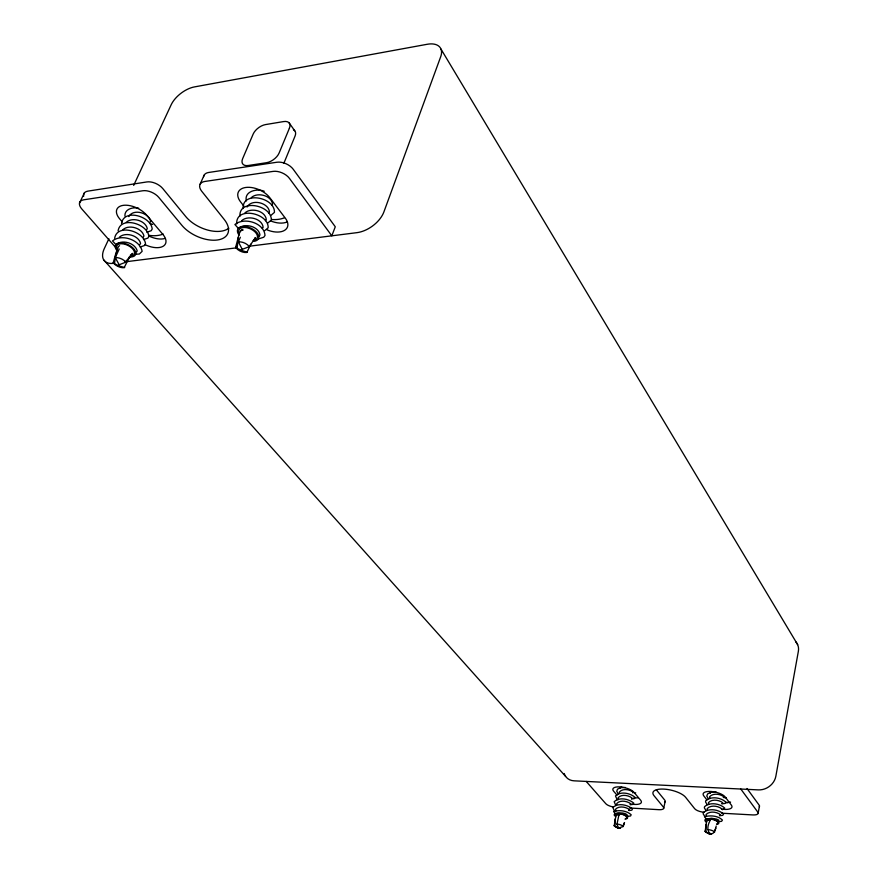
<?xml version="1.0" encoding="UTF-8"?>
<svg xmlns="http://www.w3.org/2000/svg" width="878" height="878" viewBox="0 0 878 878"><rect width="100%" height="100%" fill="white"/><g stroke="black" fill="none" stroke-linecap="round" stroke-linejoin="round"><path stroke-width="1.32" d="M710.258 833.727A5.136 1.844 12.7 0 0 711.531 833.87L709.457 834.1L705.857 831.894C706.68 828.964 704.288 819.13 710.093 819.811M618.211 828.371L614.907 826.242L615.237 819.031L616.202 815.849L616.795 814.674L619.341 814.674L616.795 814.674M114.645 238.3C117.158 223.056 144.321 231.265 145.518 243.864L144.552 245.511L140.14 247.014M118.091 230.859C120.571 215.582 147.756 223.78 148.865 236.434L147.888 238.081L143.476 239.606M616.718 804.435L616.773 803.524C620.087 799.759 626.98 800.988 630.656 803.688L630.294 804.435M121.515 223.462C123.974 208.163 151.17 216.339 152.19 229.037L151.214 230.705L146.813 232.242M619.341 792.9L619.407 791.978C622.678 788.203 629.592 789.399 633.236 792.143L632.862 792.911M124.917 216.109C124.369 208.964 133.094 206.846 138.68 208.185M241.483 250.373L237.005 248.265C238.311 242.449 236.95 233.735 242.207 229.476M708.952 833.441A5.136 1.844 12.7 0 1 705.133 831.477L706.11 824.486M721.507 809.154L721.562 808.693C717.831 805.763 710.774 804.841 707.262 808.528L707.119 809.461M118.519 265.727L114.513 263.685L115.962 252.985L118.387 246.696L119.573 245.664M618.277 828.382L620.526 828.173A4.972 1.756 13.8 0 1 614.227 825.836L615.237 819.031M758.186 812.94L759.47 805.916M716.185 826.022C714.264 840.048 703.519 832.959 709.852 821.04M250.768 244.216L246.861 252.48A8.209 4.599 23.7 0 1 236.171 248.024L235.666 247.223L238.212 237.532M663.658 808.462L665.107 801.647M622.667 826.538L624.51 822.576L623.259 826.483L618.639 828.009L616.96 824.288L619.023 814.477M129.714 256.486L124.171 267.691A7.979 4.17 25.2 0 1 113.789 263.433L113.251 262.676L115.863 253.369M709.194 834.012L709.863 833.727M618.013 828.294L618.639 828.009M241.154 250.186L242.196 249.308L238.41 241.9L240.331 237.247M118.19 265.562L119.156 264.717L115.281 257.649L119.232 249.001M714.055 832.212L715.757 828.13M200.14 184.161L204.091 175.194M108.905 238.717L104.284 248.639A22.137 12.171 -39.7 0 0 113.471 263.334M133.686 185.401L171.155 104.811A20.896 10.931 -37.2 0 1 194.444 86.911L427.246 44.273A22.674 12.709 -33.3 0 1 440.701 56.719L383.927 211.839A23.98 14.377 -35.8 0 1 356.918 232.659L249.473 246.191M79.492 203.048L84.409 192.864M128.803 216.603C133.28 208.295 148.942 212.838 150.621 221.223L149.984 222.299M146.659 229.652L147.295 228.587C145.474 220.576 132.337 216.701 126.278 222.299M143.323 237.038L143.948 235.984C142.06 227.995 128.945 224.131 122.854 229.718M139.953 244.468L140.579 243.415C138.636 235.447 125.521 231.616 119.419 237.17M136.573 251.942L137.198 250.899C135.19 242.976 122.086 239.101 115.962 244.677L112.527 240.923C121.57 233.493 140.063 239.793 142.148 251.338L139.339 254.027L134.597 254.291M247.047 207.032C251.734 198.527 268.602 202.664 269.436 211.894L268.602 213.036M254.796 238.553L255.421 237.598L249.297 246.619L241.988 249.462M130.273 255.257L132.655 253.391L125.872 262.149L118.936 264.871M271.719 205.419L272.553 204.267C271.763 195.498 257.419 191.788 251.306 197.627M265.463 220.696L266.297 219.555C265.375 210.819 251.053 207.175 244.896 212.948M262.313 228.39L263.137 227.27C262.149 218.545 247.837 214.923 241.669 220.674M259.142 236.138L259.965 235.03C258.9 226.337 244.622 222.705 238.421 228.456L234.909 224.527C244.106 216.778 264.311 222.913 265.013 235.502L263.751 237.236L258.747 238.838M124.885 262.171L129.362 257.803M631.578 798.662L631.951 797.904C628.286 795.183 621.383 793.964 618.09 797.74L618.43 799.639M628.999 810.229L629.361 809.494C625.663 806.816 618.781 805.576 615.456 809.329L615.796 811.206M627.704 816.046C627.155 812.556 618.891 812.238 615.566 813.763L613.546 811.546C619.253 809.779 626.672 810.603 631.161 814.751L630.58 815.98L627.594 816.353M723.318 797.597L723.878 796.818C720.19 793.833 713.101 792.944 709.622 796.653L709.819 798.596M722.166 803.524L722.726 802.744C719.016 799.792 711.937 798.881 708.447 802.58L708.645 804.522M719.839 815.421L720.399 814.663C716.646 811.755 709.6 810.822 706.066 814.499L706.274 816.419M718.676 821.402L718.797 820.14L716.657 819.097L711.421 818.219L706.494 819.075L704.452 816.803C710.247 815.102 718.017 815.64 722.429 820.074L721.573 821.336L718.281 821.698M271.006 215.319L274.43 212.388C275.176 197.484 241.955 190.526 243.151 208.558M267.889 222.957L271.302 220.049C271.971 205.2 238.761 198.219 239.935 216.218M264.75 230.64L268.163 227.753C268.745 212.959 235.545 205.946 236.709 223.923M634.476 793.207L635.727 792.856M240.813 230.585L243.195 229.97M724.8 797.893L726.194 797.542M722.495 809.735L724.745 808.111C719.861 803.48 709.764 801.855 704.54 806.684L704.365 807.892L706 810.559M707.24 818.779L706.549 818.878A7.123 2.59 12.6 0 0 706.121 822.017M127.069 261.611L237.236 247.739M631.469 799.024L634.443 798.607L635.035 797.334C630.206 793.053 620.406 791.001 615.489 795.951L617.179 799.759M630.184 804.775L633.159 804.38L633.751 803.118C628.889 798.87 619.111 796.796 614.172 801.735L615.862 805.521M721.771 803.875L725.052 803.458L725.908 802.163C721.047 797.509 710.928 795.896 705.736 800.747L705.561 801.965L707.185 804.632M628.889 810.559L631.875 810.174L632.456 808.923C627.572 804.698 617.805 802.613 612.844 807.53L614.545 811.305M719.455 815.739L722.737 815.355L723.593 814.082C718.676 809.483 708.601 807.837 703.344 812.644L703.179 813.851L704.804 816.518M707.69 820.008L710.401 820.019M625.388 787.478L620.691 787.709L617.497 789.179L616.74 791.396L618.485 794.019M716.152 792.055L711.213 792.285L707.734 793.789L706.746 796.05L708.359 798.728M721.804 813.215L753.017 814.938A7.737 2.875 12.1 0 0 757.813 812.128L740.802 789.026M629.735 808.001L659.049 809.692A7.474 2.733 13.3 0 0 663.285 806.948L654.011 795.677A17.286 6.442 13.1 0 1 663.823 789.102A17.286 6.442 13.1 0 1 685.641 797.334L694.663 808.682A7.595 2.799 12.7 0 0 704.167 812.238M264.245 191.25C257.21 188.199 243.941 191.119 246.345 200.941M124.687 267.549L118.673 265.782M247.431 252.337L241.637 250.428M149.71 223.363L152.673 224.461M235.666 247.223L237.005 248.265M113.251 262.676L114.513 263.685M704.968 831.17L705.857 831.894M614.04 825.539L614.907 826.242M103.725 259.888L565.608 776.415M586.23 781.431L605.776 803.677A7.353 2.678 13.8 0 0 613.283 806.948M116.445 248.353L81.764 208.931A12.051 6.453 26.6 0 1 83.706 199.811L142.84 190.756A12.215 6.772 26 0 1 158.786 197.407L181.856 225.295A27.361 15.31 24.8 0 0 217.338 240.001A27.361 15.31 24.8 0 0 224.263 219.522L201.644 191.141A12.391 7.123 25.3 0 1 204.739 181.472L273.08 171.397A12.588 7.507 24.3 0 1 289.477 178.421L331.818 235.82L335.275 226.776L293.208 169.245A12.544 7.54 24.4 0 0 276.866 162.243L208.679 172.472A12.347 7.156 25.4 0 0 203.597 176.73M617.047 795.183L613.612 791.188A11.216 4.16 13.7 0 1 619.649 786.886A11.216 4.16 13.7 0 1 633.916 792.241L640.677 800.264A11.14 4.094 13.6 0 1 631.831 804.127M122.338 221.958L119.726 218.94A17.944 9.746 25.9 0 1 123.227 205.353A17.944 9.746 25.9 0 1 146.626 215.132L162.957 234.503A17.67 9.548 25.3 0 1 162.935 246.378A17.67 9.548 25.3 0 1 144.837 244.545M656.349 789.838L664.745 800.121A7.452 2.755 13.3 0 1 664.558 802.24M706.933 799.924L703.75 795.841A11.59 4.357 12.5 0 1 710.675 791.462A11.59 4.357 12.5 0 1 725.173 796.95L731.396 805.159A11.513 4.291 12.5 0 1 721.54 809.088M243.864 206.1L240.561 201.863A18.46 10.745 24.4 0 1 245.73 187.475A18.46 10.745 24.4 0 1 269.82 197.726L285.295 218.128A18.175 10.503 23.7 0 1 284.702 230.277A18.175 10.503 23.7 0 1 266.945 229.806M747.002 788.521L759.108 805.093A7.715 2.897 12.1 0 1 759.327 806.662M289.125 122.876L294.745 130.756M125.872 262.149L125.708 261.929A7.979 4.17 25.2 0 0 115.281 257.649M249.297 246.619L249.143 246.389A8.209 4.599 23.7 0 0 238.41 241.9M623.204 826.396L623.259 826.483A4.972 1.756 13.8 0 0 616.883 824.058M441.03 49.168L797.641 644.617M714.648 832.157L714.604 832.07A5.136 1.844 12.7 0 0 708.173 829.666M795.841 641.873A15.102 12.522 -29 0 1 798.376 651.224L775.856 776.24A15.65 13.598 -33.9 0 1 758.351 789.893L574.025 780.827A14.849 12.171 -42.9 0 1 564.192 773.518M293.395 129.779A11.14 6.201 -36.2 0 1 295.052 136.079L284.9 160.784A11.238 6.322 -36.6 0 1 283.693 162.99M730.573 802.075A11.48 4.324 12.4 0 1 725.766 802.437M83.684 196.222A12.018 6.475 26.7 0 1 87.888 191.13L146.9 181.933A12.182 6.804 26.1 0 1 162.792 188.572L185.719 216.515A27.262 15.387 24.9 0 0 228.807 228.181M286.832 222.068A18.12 10.558 23.8 0 1 270.589 220.872M165.119 238.421A17.615 9.592 25.4 0 1 148.722 235.919M728.169 802.591A19.887 7.507 12.5 0 1 725.985 802.679M707.898 818.68A7.123 2.59 12.6 0 1 717.052 820.853A7.123 2.59 12.6 0 1 717.15 824.376M710.357 793.218A7.068 2.667 12.5 0 1 711.992 791.539M706.121 821.292A6.223 2.261 12.6 0 1 708.864 819.031A6.223 2.261 12.6 0 1 716.58 821.062A6.223 2.261 12.6 0 1 716.492 824.025M638.13 797.795A19.239 7.156 13.7 0 1 633.872 797.839M624.971 819.13A6.892 2.469 13.8 0 0 626.299 815.86A6.892 2.469 13.8 0 0 616.872 813.379L615.621 813.577A6.892 2.469 13.8 0 0 614.71 815.892M620.318 787.961A6.837 2.546 13.7 0 1 621.668 786.995M615.5 815.936A6.025 2.162 13.8 0 1 617.816 813.719A6.025 2.162 13.8 0 1 625.301 815.695A6.025 2.162 13.8 0 1 625.564 818.603M284.472 217.766A31.586 18.471 24.3 0 1 271.565 219.5M253.907 241.362A11.37 6.442 23.9 0 0 256.266 231.847A11.37 6.442 23.9 0 0 240.122 227.161L238.531 228.192A11.37 6.442 23.9 0 0 239.134 235.183M239.2 233.339A9.943 5.63 23.9 0 1 244.435 227.457A9.943 5.63 23.9 0 1 256.387 233.526A9.943 5.63 23.9 0 1 253.182 240.44M163.165 234.02A30.708 16.759 25.8 0 1 148.953 235.359M129.307 256.98A11.052 5.839 25.4 0 0 133.807 248.847A11.052 5.839 25.4 0 0 117.454 243.458L116.083 244.424A11.052 5.839 25.4 0 0 117.301 251.042M117.191 249.286A9.658 5.103 25.4 0 1 121.504 243.744A9.658 5.103 25.4 0 1 133.215 249.539A9.658 5.103 25.4 0 1 130.888 256.069M289.411 128.199L279.149 152.948A11.293 6.311 -36.6 0 1 266.462 162.715L248.178 165.514A11.227 6.234 -36.9 0 1 242.657 158.633L253.138 134.136A11.118 6.113 -36.5 0 1 265.562 124.577L283.66 121.57A11.184 6.19 -36.2 0 1 289.411 128.199"/></g></svg>
